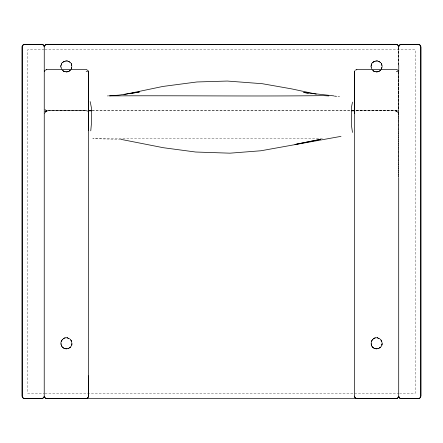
<?xml version="1.0" encoding="UTF-8"?>
<svg xmlns="http://www.w3.org/2000/svg" width="443" height="443" viewBox="0 0 443 443"><rect width="100%" height="100%" fill="white"/><g stroke="black" fill="none" stroke-linecap="round" stroke-linejoin="round"><path stroke-width="0.33" stroke-dasharray="2.21 1.66" d="M398.706 72.032L398.656 108.646L397.598 110.169L396.684 110.639L355.712 110.678M398.711 65.127L398.733 47.163M398.694 72.22L398.689 108.518L397.57 110.224L396.502 110.678M398.694 64.689L398.694 46.88M71.09 69.429C72.453 67.458 71.943 64.911 70.852 62.939C68.549 60.204 64.313 60.309 62.014 62.9C57.54 68.604 66.489 75.487 70.852 69.9C72.591 67.308 72.215 63.449 69.446 61.754M69.446 348.01C72.22 346.315 72.591 342.461 70.852 339.87C68.549 337.134 64.313 337.239 62.014 339.831C57.54 345.534 66.489 352.418 70.852 346.83C72.591 344.239 72.215 340.379 69.446 338.685M381.251 69.429C382.614 67.458 382.104 64.911 381.013 62.939C378.71 60.204 374.473 60.309 372.175 62.9C367.701 68.604 376.644 75.487 381.013 69.9C382.752 67.308 382.375 63.449 379.607 61.754M379.607 348.01C382.381 346.315 382.752 342.461 381.013 339.87C378.71 337.134 374.473 337.239 372.175 339.831C367.701 345.534 376.644 352.418 381.013 346.83C382.752 344.239 382.375 340.379 379.607 338.685M71.323 68.903C75.62 58.183 56.842 58.952 61.56 69.091M381.484 68.903C385.781 58.183 367.003 58.952 371.721 69.091M45.042 112.478L44.455 113.685L45.906 111.586L47.883 110.816L87.31 110.816M70.725 69.939C72.37 67.901 72.264 64.977 70.769 62.884L67.591 60.907M380.886 69.939C382.53 67.901 382.425 64.977 380.93 62.884L377.752 60.907M70.359 70.21L69.446 71.085M380.52 70.21L379.607 71.085M44.804 111.857L46.365 110.805L86.147 110.7L87.437 111.254L86.147 110.7L46.421 110.767L44.688 111.941M45.125 112.372L46.017 111.503L47.877 110.828L47.185 110.955M45.12 112.378L47.224 110.922M68.327 71.628L70.348 70.249C68.344 72.547 64.39 72.514 62.363 70.221L64.069 71.489L66.179 71.971A5.56 5.56 0 0 0 70.337 70.359M378.488 71.628L380.509 70.249C378.505 72.547 374.551 72.514 372.524 70.221L374.23 71.489L376.34 71.971A5.56 5.56 0 0 0 380.498 70.359M68.327 348.552L70.852 346.83M378.488 348.552L381.013 346.83M62.014 62.9L64.556 61.195M372.175 62.9L374.717 61.195M62.014 339.831L64.556 338.125M372.175 339.831L374.717 338.125M67.884 71.783C66.051 72.17 63.958 71.827 62.668 70.382M378.045 71.783C376.212 72.17 374.119 71.827 372.829 70.382M378.045 348.713C369.102 351.233 369.097 335.467 378.045 337.987M67.884 348.713C58.941 351.233 58.941 335.467 67.884 337.987M108.768 95.865L107.439 95.965L108.817 95.926M67.679 60.957L65.265 60.973A5.56 5.56 0 0 0 61.04 65.021L60.912 67.07L62.014 69.939L63.681 71.312L66.323 71.965M377.84 60.957L375.426 60.973A5.56 5.56 0 0 0 371.201 65.021L371.073 67.07L372.175 69.939L373.842 71.312L376.484 71.965M67.679 337.887L65.265 337.904A5.56 5.56 0 0 0 61.04 341.952L60.912 343.995L62.014 346.869L63.681 348.237L66.323 348.89M377.84 337.887L375.426 337.904A5.56 5.56 0 0 0 371.201 341.952L371.073 343.995L372.175 346.869L373.842 348.237L376.484 348.89M44.234 49.804L27.649 49.804L27.649 393.196L44.234 393.196M44.926 49.804L415.351 49.804L415.351 393.196L400.145 393.196M44.765 109.548L46.498 110.678L87.498 110.667M92.177 110.672L350.313 110.645M92.15 110.828L350.862 110.822M355.69 110.816L395.134 110.828C396.928 110.977 398.434 112.555 398.639 114.322L398.639 177.255L398.694 113.347L398.235 111.907L396.308 110.7L356.582 110.767L355.602 111.232L356.526 110.805L396.308 110.7L398.224 111.896L398.694 113.347L398.7 71.749L398.75 177.222M44.926 393.196L399.453 393.196M322.438 138.692L186.21 138.277L92.786 138.653L121.005 139.373M334.183 96.22L339.488 96.513L334.747 95.976M395.139 110.816C396.917 111.038 398.495 112.539 398.645 114.355L398.506 113.652M46.709 110.661L44.743 109.487M378.045 61.056C374.23 59.943 370.27 63.637 371.123 67.519M67.884 61.056C64.069 59.943 60.11 63.637 60.962 67.519M45.402 110.202L46.498 110.678M396.956 111.492L395.112 110.828C396.906 111.005 398.495 112.555 398.645 114.366M372.707 70.265L375.371 71.893C380.288 73.062 384.208 66.721 380.886 62.9A5.56 5.56 0 0 0 376.34 60.868C372.707 60.94 369.861 65.149 371.533 68.466M62.546 70.265L65.21 71.893C70.127 73.062 74.047 66.721 70.725 62.9A5.56 5.56 0 0 0 66.179 60.868C62.546 60.94 59.7 65.149 61.372 68.466M372.175 346.869L375.371 348.824C392.382 347.268 372.796 327.587 371.123 344.449M62.014 346.869L65.21 348.824C82.221 347.268 62.635 327.587 60.962 344.449M377.752 337.832L381.013 339.87M67.591 337.832L70.852 339.87M371.721 346.022L374.23 348.42L376.34 348.901A5.56 5.56 0 0 0 380.886 346.869C382.53 344.831 382.425 341.902 380.93 339.814M61.56 346.022L64.069 348.42L66.179 348.901A5.56 5.56 0 0 0 70.725 346.869C72.37 344.831 72.264 341.902 70.769 339.814M398.772 47.174L398.772 64.451L398.733 47.163M398.772 72.048L398.778 177.078M60.962 342.251L60.929 344.261L61.815 346.526C65.946 352.728 75.537 345.402 70.725 339.831A5.56 5.56 0 0 0 66.179 337.793C63.676 337.948 61.511 339.803 60.962 342.251M371.123 342.251L371.09 344.261L371.976 346.526C376.107 352.728 385.698 345.402 380.886 339.831A5.56 5.56 0 0 0 376.34 337.793C373.837 337.948 371.671 339.803 371.123 342.251"/><path stroke-width="0.66" d="M44.261 46.875L44.228 396.12L43.768 397.548L42.251 398.639L24.348 398.683L23.258 398.213L22.15 396.518L22.156 46.46L23.258 44.787L24.348 44.317L42.146 44.344L43.735 45.396L44.261 46.875L44.793 45.407L46.498 44.317L396.612 44.344L397.565 44.765L398.634 46.299L397.592 44.787L396.502 44.317L46.338 44.355L45.435 44.765L44.366 46.299M88.528 375.808L88.528 396.529L88.041 397.604L86.562 398.639M88.534 130.613L88.539 71.749L88.168 70.719L86.341 69.468L46.454 69.479M354.804 70.769L354.461 71.661L354.422 113.347L354.511 112.771M354.461 71.661L354.455 396.496L354.959 397.604L356.438 398.639M90.754 130.84L91.341 124.583L91.485 108.092L90.173 101.619M352.523 102.111L351.52 106.94L351.532 125.906L352.49 132.446M44.3 71.661L45.347 69.977M44.306 46.482L44.798 45.396M398.772 46.482L399.902 44.771L400.97 44.317L418.768 44.344L420.357 45.396L420.85 46.88L420.85 396.12L420.39 397.548L418.879 398.639L400.97 398.683L399.879 398.213L398.772 396.518M398.689 396.529L398.202 397.604L396.723 398.639L356.477 398.645L354.926 397.548L354.461 396.114M44.167 396.701L43.735 397.604L42.212 398.645L24.182 398.645L22.615 397.548L22.156 396.125L22.15 46.482L22.643 45.396L24.166 44.355L42.03 44.317L43.121 44.787L44.162 46.299M398.838 396.701L399.879 398.213L400.804 398.645L418.879 398.639L420.357 397.604L420.85 396.12L420.85 46.88L420.39 45.457L418.652 44.317L400.788 44.355L399.232 45.452L398.733 46.471L398.202 45.396M23.258 44.787L24.348 44.317M45.407 44.787L46.498 44.317M399.879 44.787L400.97 44.317M355.436 70.127L356.814 69.689M87.564 71.439L86.163 71.572M397.725 71.439L396.324 71.572M46.083 69.85L46.653 69.689M123.985 94.581L162.886 86.446L196.913 81.972L227.298 81.047L262.306 83.71L291.494 88.855L316.269 94.143M129.993 93.667L139.357 91.989L118.763 95.145L109.432 95.815M340.999 136.361L260.944 150.764L229.945 153.173L195.651 152.021L163.334 147.718L121.005 139.373M395.721 398.55L395.117 398.65L395.776 398.545M109.51 95.909C180.86 95.439 252.228 96.474 323.584 95.633L328.883 95.926M356.615 69.479L396.502 69.468L397.653 69.977L398.617 71.511M88.185 110.667L91.646 110.667M351.565 110.678L354.334 110.678M88.689 110.828L91.457 110.828M351.543 110.816L354.306 110.816M334.072 95.904L303.627 92.476L308.267 93.296M47.224 398.545L47.877 398.634L47.191 398.506M47.279 398.55L47.883 398.65M418.652 44.317L419.742 44.787M396.502 44.317L397.592 44.787M42.03 44.317L43.121 44.787M399.879 398.213L400.97 398.683M23.258 398.213L24.348 398.683M44.366 396.701L45.407 398.213L46.277 398.639L86.523 398.645L87.409 398.229L88.473 396.701L88.539 71.749M44.294 396.496L44.798 397.604L46.316 398.645L396.684 398.645L397.57 398.229L398.711 396.108L398.706 177.565M398.739 65.149L398.739 71.378M320.477 139.357L295.082 144.462L320.477 139.357"/></g></svg>
